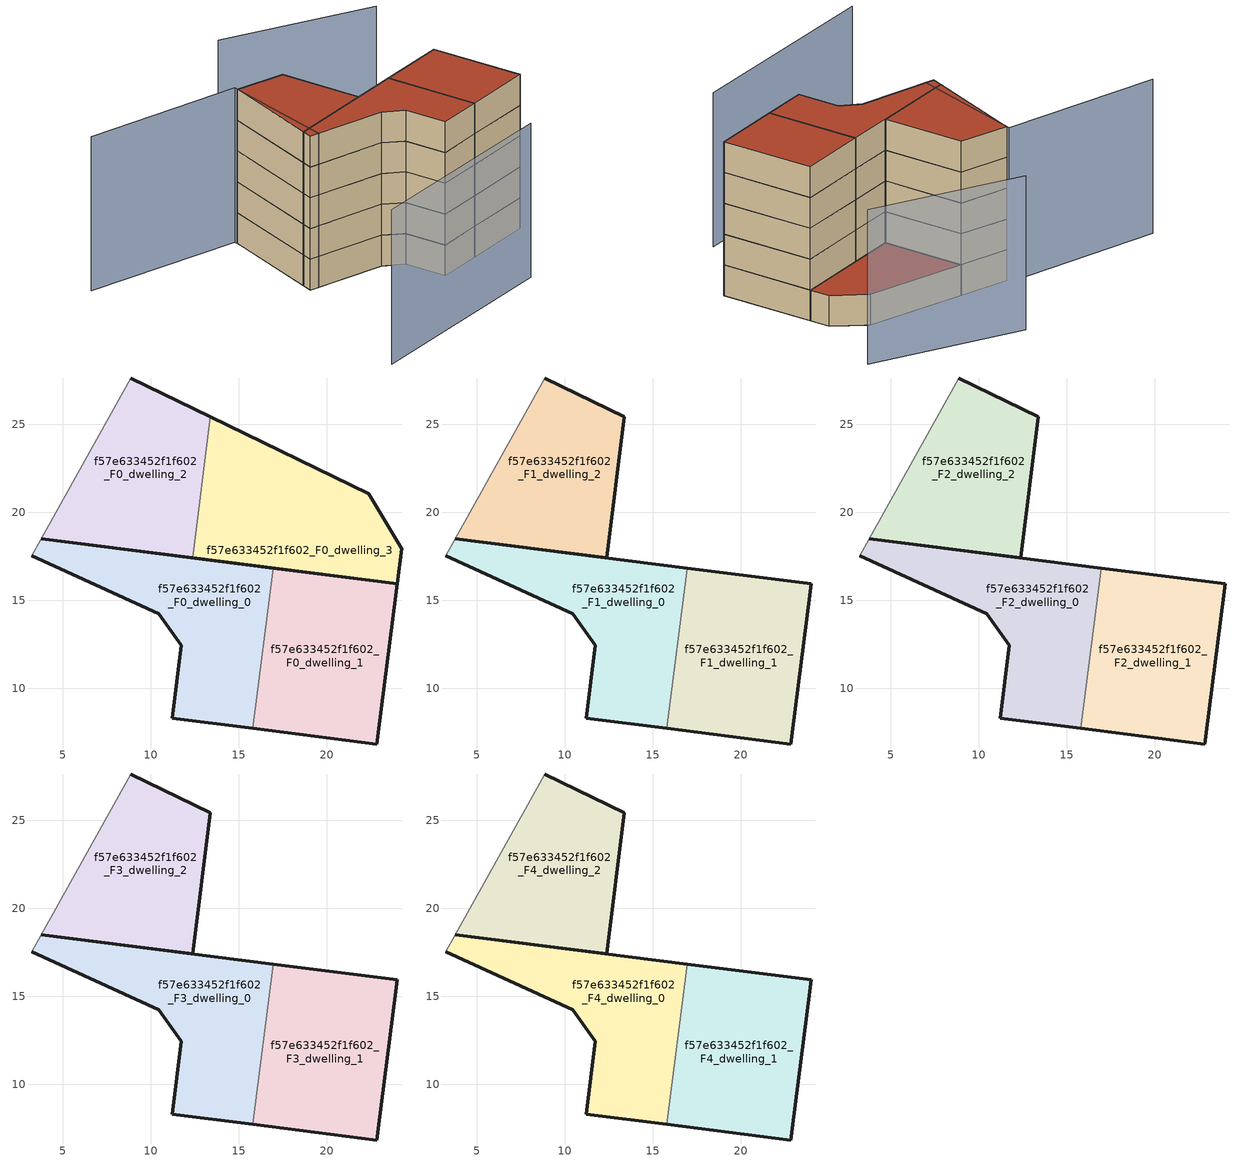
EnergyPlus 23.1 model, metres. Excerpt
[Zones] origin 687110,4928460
f57e633452f1f602_F0_dwelling_0
 floor ground (EU_floor_Construction): 15.81,7.72 16.96,16.83 3.77,18.5 3.23,17.54 10.47,14.22 11.75,12.44 11.22,8.3 z0
 wall outside (EU_wall_Construction): 3.77,18.5 16.96,16.83 / 15.81,7.72 11.22,8.3 11.75,12.44 10.47,14.22 3.23,17.54 z0:3
 wall adiabatic (EU_wall_Construction): 3.23,17.54 3.77,18.5 z0:3
 wall to f57e633452f1f602_F0_dwelling_1 (EU_wall_Construction): 16.96,16.83 15.81,7.72 z0:3
f57e633452f1f602_F0_dwelling_1
 floor ground (EU_floor_Construction): 22.86,6.83 24.03,15.93 16.96,16.83 15.81,7.72 z0
 wall outside (EU_wall_Construction): 16.96,16.83 24.03,15.93 22.86,6.83 15.81,7.72 z0:3
f57e633452f1f602_F0_dwelling_2
 floor ground (EU_floor_Construction): 12.38,17.41 13.4,25.43 8.87,27.63 3.77,18.5 z0
 wall outside (EU_wall_Construction): 12.38,17.41 3.77,18.5 / 8.87,27.63 13.4,25.43 z0:3
 wall to f57e633452f1f602_F0_dwelling_3 (EU_wall_Construction): 13.4,25.43 12.38,17.41 z0:3
 wall adiabatic (EU_wall_Construction): 3.77,18.5 8.87,27.63 z0:3
f57e633452f1f602_F0_dwelling_3
 floor ground (EU_floor_Construction): 24.03,15.93 24.28,17.93 22.4,21.05 13.4,25.43 12.38,17.41 z0
 wall outside (EU_wall_Construction): 13.4,25.43 22.4,21.05 24.28,17.93 24.03,15.93 12.38,17.41 z0:3
 roof outside (EU_roof_Construction): 22.4,21.05 24.28,17.93 24.03,15.93 12.38,17.41 13.4,25.43 z3
f57e633452f1f602_F1_dwelling_0
 floor to f57e633452f1f602_F0_dwelling_0 (EU_floor_Construction): 15.81,7.72 16.96,16.83 3.77,18.5 3.23,17.54 10.47,14.22 11.75,12.44 11.22,8.3 z3
 wall outside (EU_wall_Construction): 3.77,18.5 16.96,16.83 / 15.81,7.72 11.22,8.3 11.75,12.44 10.47,14.22 3.23,17.54 z3:6
 wall adiabatic (EU_wall_Construction): 3.23,17.54 3.77,18.5 z3:6
 wall to f57e633452f1f602_F1_dwelling_1 (EU_wall_Construction): 16.96,16.83 15.81,7.72 z3:6
f57e633452f1f602_F1_dwelling_1
 floor to f57e633452f1f602_F0_dwelling_1 (EU_floor_Construction): 22.86,6.83 24.03,15.93 16.96,16.83 15.81,7.72 z3
 wall outside (EU_wall_Construction): 16.96,16.83 24.03,15.93 22.86,6.83 15.81,7.72 z3:6
f57e633452f1f602_F1_dwelling_2
 floor to f57e633452f1f602_F0_dwelling_2 (EU_floor_Construction): 12.38,17.41 13.4,25.43 8.87,27.63 3.77,18.5 z3
 wall outside (EU_wall_Construction): 8.87,27.63 13.4,25.43 12.38,17.41 3.77,18.5 z3:6
 wall adiabatic (EU_wall_Construction): 3.77,18.5 8.87,27.63 z3:6
f57e633452f1f602_F2_dwelling_0
 floor to f57e633452f1f602_F1_dwelling_0 (EU_floor_Construction): 15.81,7.72 16.96,16.83 3.77,18.5 3.23,17.54 10.47,14.22 11.75,12.44 11.22,8.3 z6
 wall outside (EU_wall_Construction): 3.77,18.5 16.96,16.83 / 15.81,7.72 11.22,8.3 11.75,12.44 10.47,14.22 3.23,17.54 z6:9
 wall adiabatic (EU_wall_Construction): 3.23,17.54 3.77,18.5 z6:9
 wall to f57e633452f1f602_F2_dwelling_1 (EU_wall_Construction): 16.96,16.83 15.81,7.72 z6:9
f57e633452f1f602_F2_dwelling_1
 floor to f57e633452f1f602_F1_dwelling_1 (EU_floor_Construction): 22.86,6.83 24.03,15.93 16.96,16.83 15.81,7.72 z6
 wall outside (EU_wall_Construction): 16.96,16.83 24.03,15.93 22.86,6.83 15.81,7.72 z6:9
f57e633452f1f602_F2_dwelling_2
 floor to f57e633452f1f602_F1_dwelling_2 (EU_floor_Construction): 12.38,17.41 13.4,25.43 8.87,27.63 3.77,18.5 z6
 wall outside (EU_wall_Construction): 8.87,27.63 13.4,25.43 12.38,17.41 3.77,18.5 z6:9
 wall adiabatic (EU_wall_Construction): 3.77,18.5 8.87,27.63 z6:9
f57e633452f1f602_F3_dwelling_0
 floor to f57e633452f1f602_F2_dwelling_0 (EU_floor_Construction): 15.81,7.72 16.96,16.83 3.77,18.5 3.23,17.54 10.47,14.22 11.75,12.44 11.22,8.3 z9
 wall outside (EU_wall_Construction): 3.77,18.5 16.96,16.83 / 15.81,7.72 11.22,8.3 11.75,12.44 10.47,14.22 3.23,17.54 z9:12
 wall adiabatic (EU_wall_Construction): 3.23,17.54 3.77,18.5 z9:12
 wall to f57e633452f1f602_F3_dwelling_1 (EU_wall_Construction): 16.96,16.83 15.81,7.72 z9:12
f57e633452f1f602_F3_dwelling_1
 floor to f57e633452f1f602_F2_dwelling_1 (EU_floor_Construction): 22.86,6.83 24.03,15.93 16.96,16.83 15.81,7.72 z9
 wall outside (EU_wall_Construction): 16.96,16.83 24.03,15.93 22.86,6.83 15.81,7.72 z9:12
f57e633452f1f602_F3_dwelling_2
 floor to f57e633452f1f602_F2_dwelling_2 (EU_floor_Construction): 12.38,17.41 13.4,25.43 8.87,27.63 3.77,18.5 z9
 wall outside (EU_wall_Construction): 8.87,27.63 13.4,25.43 12.38,17.41 3.77,18.5 z9:12
 wall adiabatic (EU_wall_Construction): 3.77,18.5 8.87,27.63 z9:12
f57e633452f1f602_F4_dwelling_0
 floor to f57e633452f1f602_F3_dwelling_0 (EU_floor_Construction): 15.81,7.72 16.96,16.83 3.77,18.5 3.23,17.54 10.47,14.22 11.75,12.44 11.22,8.3 z12
 wall outside (EU_wall_Construction): 3.77,18.5 16.96,16.83 / 15.81,7.72 11.22,8.3 11.75,12.44 10.47,14.22 3.23,17.54 z12:15
 wall adiabatic (EU_wall_Construction): 3.23,17.54 3.77,18.5 z12:15
 wall to f57e633452f1f602_F4_dwelling_1 (EU_wall_Construction): 16.96,16.83 15.81,7.72 z12:15
 roof outside (EU_roof_Construction): 16.96,16.83 15.81,7.72 11.22,8.3 11.75,12.44 10.47,14.22 3.23,17.54 3.77,18.5 z15
f57e633452f1f602_F4_dwelling_1
 floor to f57e633452f1f602_F3_dwelling_1 (EU_floor_Construction): 22.86,6.83 24.03,15.93 16.96,16.83 15.81,7.72 z12
 wall outside (EU_wall_Construction): 16.96,16.83 24.03,15.93 22.86,6.83 15.81,7.72 z12:15
 roof outside (EU_roof_Construction): 24.03,15.93 22.86,6.83 15.81,7.72 16.96,16.83 z15
f57e633452f1f602_F4_dwelling_2
 floor to f57e633452f1f602_F3_dwelling_2 (EU_floor_Construction): 12.38,17.41 13.4,25.43 8.87,27.63 3.77,18.5 z12
 wall outside (EU_wall_Construction): 8.87,27.63 13.4,25.43 12.38,17.41 3.77,18.5 z12:15
 wall adiabatic (EU_wall_Construction): 3.77,18.5 8.87,27.63 z12:15
 roof outside (EU_roof_Construction): 13.4,25.43 12.38,17.41 3.77,18.5 8.87,27.63 z15
shading: -6.98,4.34 14.37,1.48 / -5.58,34.65 9.02,27.95 / 9.02,27.95 4.06,17.15 / 29.61,24.42 17.1,33.65 z0:15
[Building]
EU S2 Campaign: North Axis=0; Terrain=City; Solar Distribution=FullExterior
[Site:Location]
Bologna: Latitude=44.5; Longitude=11.25; Time Zone=1; Elevation=37
[SizingPeriod:WeatherFileDays]
AnnualSizingPeriod: Begin Month=1; Begin Day of Month=1; End Month=12; End Day of Month=31; Day of Week for Start Day=Monday; Use Weather File Daylight Saving Period=No; Use Weather File Rain and Snow Indicators=No
[MATERIAL]
EU_InternalMass_Material: Roughness=MediumRough; Thickness=0.1; Conductivity=1; Density=1800; Specific Heat=900; Thermal Absorptance=0.9; Solar Absorptance=0.7; Visible Absorptance=0.7
[MATERIAL:NOMASS] Roughness=MediumRough; Thermal Absorptance=0.9; Solar Absorptance=0.7; Visible Absorptance=0.7
Name | Thermal Resistance
EU_wall_NoMass | 0.905828
EU_roof_NoMass | 0.37593
EU_floor_NoMass | 0.67114
[CONSTRUCTION]
EU_wall_Construction: EU_wall_NoMass
EU_roof_Construction: EU_roof_NoMass
EU_floor_Construction: EU_floor_NoMass
EU_InternalMass_Construction: EU_InternalMass_Material
[ZONE] Type=1; Multiplier=1; Ceiling Height=autocalculate; Floor Area=autocalculate; Part of Total Floor Area=Yes
Name | Volume
f57e633452f1f602_F0_dwelling_0; f57e633452f1f602_F1_dwelling_0; f57e633452f1f602_F2_dwelling_0; f57e633452f1f602_F3_dwelling_0; f57e633452f1f602_F4_dwelling_0 | 195.859
f57e633452f1f602_F0_dwelling_1; f57e633452f1f602_F1_dwelling_1; f57e633452f1f602_F2_dwelling_1; f57e633452f1f602_F3_dwelling_1; f57e633452f1f602_F4_dwelling_1 | 195.858
f57e633452f1f602_F0_dwelling_2; f57e633452f1f602_F1_dwelling_2; f57e633452f1f602_F2_dwelling_2; f57e633452f1f602_F3_dwelling_2; f57e633452f1f602_F4_dwelling_2 | 184.139
f57e633452f1f602_F0_dwelling_3 | 207.623
[INTERNALMASS] Construction=EU_InternalMass_Construction
Name | Zone or ZoneList | Surface Area
f57e633452f1f602_F0_dwelling_0_EU_InternalMass | f57e633452f1f602_F0_dwelling_0 | 65.2865
f57e633452f1f602_F0_dwelling_1_EU_InternalMass | f57e633452f1f602_F0_dwelling_1 | 65.286
f57e633452f1f602_F0_dwelling_2_EU_InternalMass | f57e633452f1f602_F0_dwelling_2 | 61.3792
f57e633452f1f602_F0_dwelling_3_EU_InternalMass | f57e633452f1f602_F0_dwelling_3 | 69.2077
f57e633452f1f602_F1_dwelling_0_EU_InternalMass | f57e633452f1f602_F1_dwelling_0 | 130.571
f57e633452f1f602_F1_dwelling_1_EU_InternalMass | f57e633452f1f602_F1_dwelling_1 | 65.2959
f57e633452f1f602_F1_dwelling_2_EU_InternalMass | f57e633452f1f602_F1_dwelling_2 | 65.2884
f57e633452f1f602_F2_dwelling_0_EU_InternalMass | f57e633452f1f602_F2_dwelling_0 | 130.571
f57e633452f1f602_F2_dwelling_1_EU_InternalMass | f57e633452f1f602_F2_dwelling_1 | 65.2959
f57e633452f1f602_F2_dwelling_2_EU_InternalMass | f57e633452f1f602_F2_dwelling_2 | 65.2884
f57e633452f1f602_F3_dwelling_0_EU_InternalMass | f57e633452f1f602_F3_dwelling_0 | 130.571
f57e633452f1f602_F3_dwelling_1_EU_InternalMass | f57e633452f1f602_F3_dwelling_1 | 65.2959
f57e633452f1f602_F3_dwelling_2_EU_InternalMass | f57e633452f1f602_F3_dwelling_2 | 65.2884
f57e633452f1f602_F4_dwelling_0_EU_InternalMass | f57e633452f1f602_F4_dwelling_0 | 130.571
f57e633452f1f602_F4_dwelling_1_EU_InternalMass | f57e633452f1f602_F4_dwelling_1 | 65.2959
f57e633452f1f602_F4_dwelling_2_EU_InternalMass | f57e633452f1f602_F4_dwelling_2 | 65.2884
[OTHEREQUIPMENT] Fuel Type=Electricity; Design Level Calculation Method=Watts/Area; Power per Zone Floor Area=1; Fraction Latent=0; Fraction Radiant=0; Fraction Lost=0; Carbon Dioxide Generation Rate=0; EndUse Subcategory=EU_Step8_InternalGains
Name | Zone or ZoneList or Space or SpaceList | Schedule
EU_Step8_InternalGain_f57e633452f1f602_F0_dwelling_0_f000 | f57e633452f1f602_F0_dwelling_0 | EU_Step8_GainSchedule_f57e633452f1f602_F0_dwelling_0_f000
EU_Step8_InternalGain_f57e633452f1f602_F0_dwelling_1_f000 | f57e633452f1f602_F0_dwelling_1 | EU_Step8_GainSchedule_f57e633452f1f602_F0_dwelling_1_f000
EU_Step8_InternalGain_f57e633452f1f602_F0_dwelling_2_f000 | f57e633452f1f602_F0_dwelling_2 | EU_Step8_GainSchedule_f57e633452f1f602_F0_dwelling_2_f000
EU_Step8_InternalGain_f57e633452f1f602_F0_dwelling_3_f000 | f57e633452f1f602_F0_dwelling_3 | EU_Step8_GainSchedule_f57e633452f1f602_F0_dwelling_3_f000
EU_Step8_InternalGain_f57e633452f1f602_F1_dwelling_0_f000 | f57e633452f1f602_F1_dwelling_0 | EU_Step8_GainSchedule_f57e633452f1f602_F1_dwelling_0_f000
EU_Step8_InternalGain_f57e633452f1f602_F1_dwelling_1_f000 | f57e633452f1f602_F1_dwelling_1 | EU_Step8_GainSchedule_f57e633452f1f602_F1_dwelling_1_f000
EU_Step8_InternalGain_f57e633452f1f602_F1_dwelling_2_f000 | f57e633452f1f602_F1_dwelling_2 | EU_Step8_GainSchedule_f57e633452f1f602_F1_dwelling_2_f000
EU_Step8_InternalGain_f57e633452f1f602_F2_dwelling_0_f000 | f57e633452f1f602_F2_dwelling_0 | EU_Step8_GainSchedule_f57e633452f1f602_F2_dwelling_0_f000
EU_Step8_InternalGain_f57e633452f1f602_F2_dwelling_1_f000 | f57e633452f1f602_F2_dwelling_1 | EU_Step8_GainSchedule_f57e633452f1f602_F2_dwelling_1_f000
EU_Step8_InternalGain_f57e633452f1f602_F2_dwelling_2_f000 | f57e633452f1f602_F2_dwelling_2 | EU_Step8_GainSchedule_f57e633452f1f602_F2_dwelling_2_f000
EU_Step8_InternalGain_f57e633452f1f602_F3_dwelling_0_f000 | f57e633452f1f602_F3_dwelling_0 | EU_Step8_GainSchedule_f57e633452f1f602_F3_dwelling_0_f000
EU_Step8_InternalGain_f57e633452f1f602_F3_dwelling_1_f000 | f57e633452f1f602_F3_dwelling_1 | EU_Step8_GainSchedule_f57e633452f1f602_F3_dwelling_1_f000
EU_Step8_InternalGain_f57e633452f1f602_F3_dwelling_2_f000 | f57e633452f1f602_F3_dwelling_2 | EU_Step8_GainSchedule_f57e633452f1f602_F3_dwelling_2_f000
EU_Step8_InternalGain_f57e633452f1f602_F4_dwelling_0_f000 | f57e633452f1f602_F4_dwelling_0 | EU_Step8_GainSchedule_f57e633452f1f602_F4_dwelling_0_f000
EU_Step8_InternalGain_f57e633452f1f602_F4_dwelling_1_f000 | f57e633452f1f602_F4_dwelling_1 | EU_Step8_GainSchedule_f57e633452f1f602_F4_dwelling_1_f000
EU_Step8_InternalGain_f57e633452f1f602_F4_dwelling_2_f000 | f57e633452f1f602_F4_dwelling_2 | EU_Step8_GainSchedule_f57e633452f1f602_F4_dwelling_2_f000
[ZONEVENTILATION:DESIGNFLOWRATE] Schedule=EU_AlwaysOn; Design Flow Rate Calculation Method=AirChanges/Hour; Air Changes per Hour=0.73129; Ventilation Type=Natural; Fan Pressure Rise=0; Fan Total Efficiency=1; Constant Term Coefficient=1; Temperature Term Coefficient=0; Velocity Term Coefficient=0; Velocity Squared Term Coefficient=0; Minimum Indoor Temperature=-100; Maximum Indoor Temperature=100; Delta Temperature=-100; Minimum Outdoor Temperature=-100; Maximum Outdoor Temperature=100; Maximum Wind Speed=40
Name | Zone or ZoneList or Space or SpaceList
EU_ConstantAir_f57e633452f1f602_F0_dwelling_0 | f57e633452f1f602_F0_dwelling_0
EU_ConstantAir_f57e633452f1f602_F0_dwelling_1 | f57e633452f1f602_F0_dwelling_1
EU_ConstantAir_f57e633452f1f602_F0_dwelling_2 | f57e633452f1f602_F0_dwelling_2
EU_ConstantAir_f57e633452f1f602_F0_dwelling_3 | f57e633452f1f602_F0_dwelling_3
EU_ConstantAir_f57e633452f1f602_F1_dwelling_0 | f57e633452f1f602_F1_dwelling_0
EU_ConstantAir_f57e633452f1f602_F1_dwelling_1 | f57e633452f1f602_F1_dwelling_1
EU_ConstantAir_f57e633452f1f602_F1_dwelling_2 | f57e633452f1f602_F1_dwelling_2
EU_ConstantAir_f57e633452f1f602_F2_dwelling_0 | f57e633452f1f602_F2_dwelling_0
EU_ConstantAir_f57e633452f1f602_F2_dwelling_1 | f57e633452f1f602_F2_dwelling_1
EU_ConstantAir_f57e633452f1f602_F2_dwelling_2 | f57e633452f1f602_F2_dwelling_2
EU_ConstantAir_f57e633452f1f602_F3_dwelling_0 | f57e633452f1f602_F3_dwelling_0
EU_ConstantAir_f57e633452f1f602_F3_dwelling_1 | f57e633452f1f602_F3_dwelling_1
EU_ConstantAir_f57e633452f1f602_F3_dwelling_2 | f57e633452f1f602_F3_dwelling_2
EU_ConstantAir_f57e633452f1f602_F4_dwelling_0 | f57e633452f1f602_F4_dwelling_0
EU_ConstantAir_f57e633452f1f602_F4_dwelling_1 | f57e633452f1f602_F4_dwelling_1
EU_ConstantAir_f57e633452f1f602_F4_dwelling_2 | f57e633452f1f602_F4_dwelling_2
[HVACTEMPLATE:THERMOSTAT] Constant Heating Setpoint=20; Constant Cooling Setpoint=50
EU_HeatOnly_f57e633452f1f602_F0_dwelling_0; EU_HeatOnly_f57e633452f1f602_F0_dwelling_1; EU_HeatOnly_f57e633452f1f602_F0_dwelling_2; EU_HeatOnly_f57e633452f1f602_F0_dwelling_3; EU_HeatOnly_f57e633452f1f602_F1_dwelling_0; EU_HeatOnly_f57e633452f1f602_F1_dwelling_1; EU_HeatOnly_f57e633452f1f602_F1_dwelling_2; EU_HeatOnly_f57e633452f1f602_F2_dwelling_0; EU_HeatOnly_f57e633452f1f602_F2_dwelling_1; EU_HeatOnly_f57e633452f1f602_F2_dwelling_2; EU_HeatOnly_f57e633452f1f602_F3_dwelling_0; EU_HeatOnly_f57e633452f1f602_F3_dwelling_1; EU_HeatOnly_f57e633452f1f602_F3_dwelling_2; EU_HeatOnly_f57e633452f1f602_F4_dwelling_0; EU_HeatOnly_f57e633452f1f602_F4_dwelling_1; EU_HeatOnly_f57e633452f1f602_F4_dwelling_2
[HVACTEMPLATE:ZONE:IDEALLOADSAIRSYSTEM] System Availability Schedule=EU_AlwaysOn; Maximum Heating Supply Air Temperature=50; Minimum Cooling Supply Air Temperature=13; Maximum Heating Supply Air Humidity Ratio=0.0156; Minimum Cooling Supply Air Humidity Ratio=0.0077; Heating Limit=NoLimit; Cooling Limit=NoLimit; Heating Availability Schedule=EU_AlwaysOn; Cooling Availability Schedule=EU_CoolingOff; Dehumidification Control Type=ConstantSensibleHeatRatio; Cooling Sensible Heat Ratio=0.7; Dehumidification Setpoint=60; Humidification Control Type=None; Humidification Setpoint=30; Outdoor Air Method=None; Outdoor Air Flow Rate per Person=0.00944; Outdoor Air Flow Rate per Zone Floor Area=0; Outdoor Air Flow Rate per Zone=0; Demand Controlled Ventilation Type=None; Outdoor Air Economizer Type=NoEconomizer; Heat Recovery Type=None; Sensible Heat Recovery Effectiveness=0.7; Latent Heat Recovery Effectiveness=0.65
Name | Template Thermostat
f57e633452f1f602_F0_dwelling_0 | EU_HeatOnly_f57e633452f1f602_F0_dwelling_0
f57e633452f1f602_F0_dwelling_1 | EU_HeatOnly_f57e633452f1f602_F0_dwelling_1
f57e633452f1f602_F0_dwelling_2 | EU_HeatOnly_f57e633452f1f602_F0_dwelling_2
f57e633452f1f602_F0_dwelling_3 | EU_HeatOnly_f57e633452f1f602_F0_dwelling_3
f57e633452f1f602_F1_dwelling_0 | EU_HeatOnly_f57e633452f1f602_F1_dwelling_0
f57e633452f1f602_F1_dwelling_1 | EU_HeatOnly_f57e633452f1f602_F1_dwelling_1
f57e633452f1f602_F1_dwelling_2 | EU_HeatOnly_f57e633452f1f602_F1_dwelling_2
f57e633452f1f602_F2_dwelling_0 | EU_HeatOnly_f57e633452f1f602_F2_dwelling_0
f57e633452f1f602_F2_dwelling_1 | EU_HeatOnly_f57e633452f1f602_F2_dwelling_1
f57e633452f1f602_F2_dwelling_2 | EU_HeatOnly_f57e633452f1f602_F2_dwelling_2
f57e633452f1f602_F3_dwelling_0 | EU_HeatOnly_f57e633452f1f602_F3_dwelling_0
f57e633452f1f602_F3_dwelling_1 | EU_HeatOnly_f57e633452f1f602_F3_dwelling_1
f57e633452f1f602_F3_dwelling_2 | EU_HeatOnly_f57e633452f1f602_F3_dwelling_2
f57e633452f1f602_F4_dwelling_0 | EU_HeatOnly_f57e633452f1f602_F4_dwelling_0
f57e633452f1f602_F4_dwelling_1 | EU_HeatOnly_f57e633452f1f602_F4_dwelling_1
f57e633452f1f602_F4_dwelling_2 | EU_HeatOnly_f57e633452f1f602_F4_dwelling_2
[SIZING:ZONE] Zone Cooling Design Supply Air Temperature Input Method=SupplyAirTemperature; Zone Cooling Design Supply Air Temperature=13; Zone Heating Design Supply Air Temperature Input Method=SupplyAirTemperature; Zone Heating Design Supply Air Temperature=50; Zone Cooling Design Supply Air Humidity Ratio=0.008; Zone Heating Design Supply Air Humidity Ratio=0.008; Cooling Design Air Flow Method=DesignDay; Cooling Design Air Flow Rate=0; Cooling Minimum Air Flow per Zone Floor Area=0.000762; Cooling Minimum Air Flow=0; Cooling Minimum Air Flow Fraction=0.2; Heating Design Air Flow Method=DesignDay; Heating Design Air Flow Rate=0; Heating Maximum Air Flow per Zone Floor Area=0.002032; Heating Maximum Air Flow=0.141576; Heating Maximum Air Flow Fraction=0.3; Account for Dedicated Outdoor Air System=No; Dedicated Outdoor Air System Control Strategy=NeutralSupplyAir; Dedicated Outdoor Air Low Setpoint Temperature for Design=autosize; Dedicated Outdoor Air High Setpoint Temperature for Design=autosize; Zone Load Sizing Method=Sensible Load Only No Latent Load; Zone Latent Cooling Design Supply Air Humidity Ratio Input Method=HumidityRatioDifference; Zone Cooling Design Supply Air Humidity Ratio Difference=0.005; Zone Latent Heating Design Supply Air Humidity Ratio Input Method=HumidityRatioDifference; Zone Humidification Design Supply Air Humidity Ratio Difference=0.005
f57e633452f1f602_F0_dwelling_0; f57e633452f1f602_F0_dwelling_1; f57e633452f1f602_F0_dwelling_2; f57e633452f1f602_F0_dwelling_3; f57e633452f1f602_F1_dwelling_0; f57e633452f1f602_F1_dwelling_1; f57e633452f1f602_F1_dwelling_2; f57e633452f1f602_F2_dwelling_0; f57e633452f1f602_F2_dwelling_1; f57e633452f1f602_F2_dwelling_2; f57e633452f1f602_F3_dwelling_0; f57e633452f1f602_F3_dwelling_1; f57e633452f1f602_F3_dwelling_2; f57e633452f1f602_F4_dwelling_0; f57e633452f1f602_F4_dwelling_1; f57e633452f1f602_F4_dwelling_2
[SCHEDULE:CONSTANT]
Name | Hourly Value
EU_AlwaysOn | 1
EU_CoolingOff | 0
[SCHEDULE:FILE] Column Number=1; Rows to Skip at Top=0; Number of Hours of Data=8760; Column Separator=Comma; Interpolate to Timestep=No; Minutes per Item=60; Adjust Schedule for Daylight Savings=Yes
Name | File
EU_Step8_GainSchedule_f57e633452f1f602_F0_dwelling_0_f000 | ../../schedules/f57e633452f1f602/f57e633452f1f602_F0_dwelling_0_f000_gain.csv
EU_Step8_GainSchedule_f57e633452f1f602_F0_dwelling_1_f000 | ../../schedules/f57e633452f1f602/f57e633452f1f602_F0_dwelling_1_f000_gain.csv
EU_Step8_GainSchedule_f57e633452f1f602_F0_dwelling_2_f000 | ../../schedules/f57e633452f1f602/f57e633452f1f602_F0_dwelling_2_f000_gain.csv
EU_Step8_GainSchedule_f57e633452f1f602_F0_dwelling_3_f000 | ../../schedules/f57e633452f1f602/f57e633452f1f602_F0_dwelling_3_f000_gain.csv
EU_Step8_GainSchedule_f57e633452f1f602_F1_dwelling_0_f000 | ../../schedules/f57e633452f1f602/f57e633452f1f602_F1_dwelling_0_f000_gain.csv
EU_Step8_GainSchedule_f57e633452f1f602_F1_dwelling_1_f000 | ../../schedules/f57e633452f1f602/f57e633452f1f602_F1_dwelling_1_f000_gain.csv
EU_Step8_GainSchedule_f57e633452f1f602_F1_dwelling_2_f000 | ../../schedules/f57e633452f1f602/f57e633452f1f602_F1_dwelling_2_f000_gain.csv
EU_Step8_GainSchedule_f57e633452f1f602_F2_dwelling_0_f000 | ../../schedules/f57e633452f1f602/f57e633452f1f602_F2_dwelling_0_f000_gain.csv
EU_Step8_GainSchedule_f57e633452f1f602_F2_dwelling_1_f000 | ../../schedules/f57e633452f1f602/f57e633452f1f602_F2_dwelling_1_f000_gain.csv
EU_Step8_GainSchedule_f57e633452f1f602_F2_dwelling_2_f000 | ../../schedules/f57e633452f1f602/f57e633452f1f602_F2_dwelling_2_f000_gain.csv
EU_Step8_GainSchedule_f57e633452f1f602_F3_dwelling_0_f000 | ../../schedules/f57e633452f1f602/f57e633452f1f602_F3_dwelling_0_f000_gain.csv
EU_Step8_GainSchedule_f57e633452f1f602_F3_dwelling_1_f000 | ../../schedules/f57e633452f1f602/f57e633452f1f602_F3_dwelling_1_f000_gain.csv
EU_Step8_GainSchedule_f57e633452f1f602_F3_dwelling_2_f000 | ../../schedules/f57e633452f1f602/f57e633452f1f602_F3_dwelling_2_f000_gain.csv
EU_Step8_GainSchedule_f57e633452f1f602_F4_dwelling_0_f000 | ../../schedules/f57e633452f1f602/f57e633452f1f602_F4_dwelling_0_f000_gain.csv
EU_Step8_GainSchedule_f57e633452f1f602_F4_dwelling_1_f000 | ../../schedules/f57e633452f1f602/f57e633452f1f602_F4_dwelling_1_f000_gain.csv
EU_Step8_GainSchedule_f57e633452f1f602_F4_dwelling_2_f000 | ../../schedules/f57e633452f1f602/f57e633452f1f602_F4_dwelling_2_f000_gain.csv
